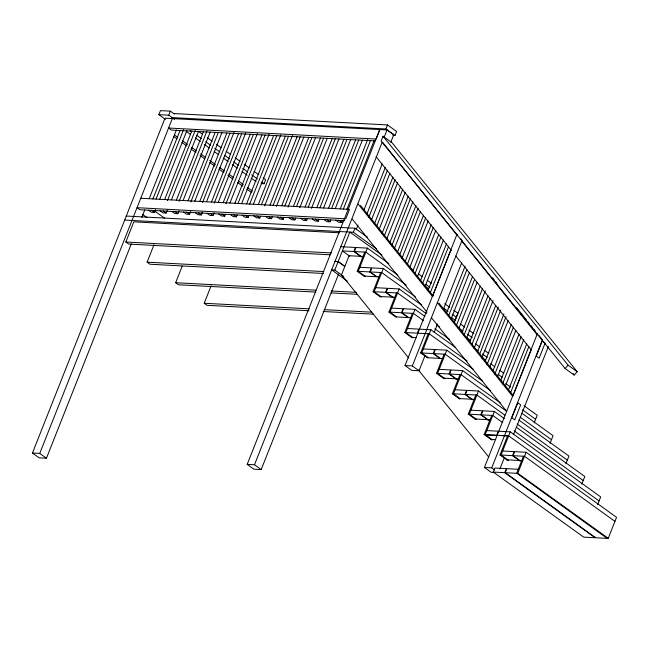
<?xml version="1.0" encoding="UTF-8"?>
<svg xmlns="http://www.w3.org/2000/svg" width="649" height="649" viewBox="0 0 649 649"><rect width="100%" height="100%" fill="white"/><g stroke="black" fill="none" stroke-linecap="round" stroke-linejoin="round"><path stroke-width="0.97" d="M165.438 119.384L158.867 114.654L160.465 110.622L170.371 111.149L174.476 114.102M131.341 243.789L46.444 458.218L39.143 457.829L32.45 453.01L165.008 118.207L387.039 129.954L393.74 134.773L390.755 142.293M158.867 114.654L168.772 115.181L170.371 111.149M32.45 453.01L39.743 453.4L172.31 118.589M330.187 254.806L128.705 244.073L125.841 242.012L133.824 221.836L339.354 232.788M141.766 217.456L144.743 209.935M149.213 198.643L176.398 129.995M152.937 198.951L180.041 130.49M156.06 199.113L183.537 129.719M148.483 210.203L151.347 212.264L154.478 212.434L155.59 209.619M159.678 199.308L186.782 130.847M164.643 199.576L191.747 131.114M167.393 200.679L195.244 130.344M160.181 210.828L163.053 212.888L166.185 213.059L167.296 210.244M171.377 199.924L198.48 131.471M323.6 273.48L149.976 264.232L147.104 262.164L154 244.746M176.341 200.192L203.445 131.739M179.1 201.304L206.95 130.968M171.888 211.452L174.759 213.513L177.883 213.683L179.002 210.868M183.083 200.549L210.187 132.096M188.048 200.817L215.152 132.364M190.806 201.92L218.283 132.526M183.594 212.069L186.466 214.138L189.589 214.3L190.701 211.493M194.789 201.174L221.893 132.72M199.754 201.441L226.858 132.988M202.512 202.545L229.989 133.15M195.3 212.694L198.164 214.762L201.295 214.924L202.407 212.109M206.496 201.798L233.973 132.404M315.812 292.082L178.524 284.773L175.66 282.713L182.191 266.204M211.46 202.066L238.564 133.605M214.219 203.169L241.688 133.775M207.007 213.318L209.87 215.387L213.002 215.549L214.113 212.734M218.202 202.423L245.671 133.029M223.167 202.691L250.271 134.229M225.917 203.794L253.394 134.4M218.705 213.943L221.577 216.003L224.708 216.174L225.446 214.3M229.9 203.048L257.377 133.645M234.865 203.315L261.969 134.854M237.996 203.478L265.1 135.024M230.411 214.568L233.283 216.628L236.406 216.798L237.153 214.924M241.606 203.664L269.084 134.27M309.038 310.749L207.08 305.314L204.208 303.253L211.103 285.836M246.571 203.932L273.675 135.479M249.703 204.102L276.807 135.641M242.118 215.192L244.989 217.253L248.113 217.423L248.859 215.541M253.313 204.289L280.79 134.895M261.076 183.578L264.054 183.732L265.652 179.7L263.186 177.923M258.278 204.557L285.382 136.103M261.401 204.727L288.513 136.266M253.824 215.809L256.688 217.877L259.819 218.04L260.557 216.166M264.646 205.855L292.488 135.519M269.984 205.181L297.088 136.728M273.107 205.352L300.211 136.89M265.53 216.433L268.394 218.502L271.525 218.664L272.264 216.79M276.352 206.471L303.829 137.077M281.69 205.806L308.794 137.345M284.814 205.968L311.918 137.515M277.228 217.058L280.1 219.127L283.232 219.289L283.97 217.415M288.059 207.096L315.528 137.702M293.389 206.431L320.492 137.969M296.52 206.593L323.624 138.14M288.935 217.683L291.807 219.743L294.93 219.914L295.676 218.04M299.757 207.721L327.234 138.326M305.095 207.055L332.199 138.594M308.226 207.218L335.33 138.764M300.641 218.307L303.513 220.368L306.636 220.538L307.383 218.664M311.463 208.345L338.94 138.951M316.801 207.672L343.905 139.219M319.925 207.842L347.028 139.381M312.347 218.932L315.211 220.993L318.343 221.163L319.081 219.281M323.543 208.029L350.647 139.576M328.508 208.297L355.611 139.843M331.631 208.467L358.735 140.006M324.054 219.549L326.918 221.617L330.049 221.78L330.787 219.906M335.241 208.654L362.345 140.2M340.214 208.921L367.683 139.527M343.337 209.092L370.441 140.63M335.752 220.173L338.624 222.242L341.755 222.404L342.494 220.53M346.947 209.278L374.051 140.817M338.632 273.959L261.182 469.576L253.881 469.186L247.188 464.368L379.746 129.565M379.86 129.646L376.136 139.056L168.578 128.007L171.45 130.068L374.952 140.906M383.024 136.225L381.15 140.963L565.109 368.535L574.195 375.073L577.196 371.731L392.11 142.764L383.024 136.225L568.11 365.192L577.196 371.731M171.823 117.574L385.895 128.973L387.494 124.933L396.58 131.471L394.981 135.511L392.961 135.406M247.188 464.368L254.481 464.757L382.204 142.18M384.062 137.474L387.039 129.954M347.296 281.114L331.671 269.879L334.803 270.041L349.835 232.066L381.904 255.138M124.673 220.076L353.372 232.261L354.971 228.221L367.302 237.096M356.131 229.754L357.988 225.057M363.951 210.008L382.196 163.929M367.042 213.667L385.319 167.491M349.779 256.217L342.38 250.895L353.851 251.504L355.449 247.472L340.855 246.693M361.769 256.858L354.37 251.536L355.968 247.496L367.431 248.113L388.816 263.494M368.81 217.269L387.469 170.152M371.674 219.338L389.96 173.153M374.684 223.215L392.961 177.039M363.789 275.987L357.21 271.258L364.795 252.088M367.431 248.113L358.248 271.306L365.647 276.636M376.826 225.876L395.111 179.692M378.943 229.827L397.602 182.702M381.953 233.705L400.603 186.588M357.21 271.258L369.719 271.923L371.317 267.883L359.846 267.274M384.094 236.366L402.753 189.24M376.818 276.677L370.238 271.947L371.836 267.915L383.299 268.524L406.323 285.089M386.585 239.376L405.244 192.25M389.595 243.253L408.245 196.136M380.476 296.991L373.078 291.669L380.663 272.507M391.736 245.914L410.387 198.789M383.299 268.524L374.116 291.726L381.515 297.047M394.227 248.924L412.886 201.798M397.61 251.861L415.887 205.684M399.378 255.463L418.029 208.337M373.078 291.669L385.587 292.334L387.185 288.302L375.714 287.694M393.505 297.688L386.106 292.366L387.704 288.326L399.167 288.943L421.371 304.908M401.869 258.464L420.528 211.347M405.252 261.401L423.529 215.233M407.394 264.07L425.671 217.886M395.517 316.817L388.946 312.08L396.531 292.918M399.167 288.943L389.984 312.137L396.563 316.874M409.884 267.072L428.17 220.895M412.894 270.949L431.171 224.781M415.036 273.61L433.313 227.434M388.946 312.08L401.455 312.745L403.045 308.713L391.582 308.105M408.554 317.507L401.974 312.777L403.573 308.746L415.036 309.354L424.9 316.452M417.526 276.62L435.812 230.444M420.536 280.498L438.813 234.33M422.677 283.159L440.955 236.982M412.212 337.821L404.806 332.499L412.399 313.329M415.036 309.354L405.852 332.556L413.251 337.878M425.168 286.168L443.454 239.984M428.178 290.046L446.455 243.878M430.319 292.707L448.597 246.531M424.957 355.757L419.019 370.749L411.726 370.368L405.025 365.549L457.042 234.175M432.81 295.717L450.722 250.482M405.025 365.549L412.326 365.939L462.047 240.365L460.798 238.816M427.253 357.64L420.674 352.91L428.267 333.748M455.574 347.515L430.904 329.765L421.72 352.967L428.299 357.696M434.23 332.329L437.572 323.9M443.51 308.9L461.69 262.983M446.48 313.183L465.138 266.074M420.674 352.91L433.183 353.575L434.781 349.543L423.318 348.935M440.282 358.337L433.71 353.608L435.301 349.568L446.772 350.184L473.08 369.111M448.621 315.852L466.907 269.668M451.12 318.854L469.405 272.677M455.192 319.957L457.878 313.183L453.765 310.222M454.235 322.78L472.513 276.604M443.94 378.651L436.542 373.329L444.135 354.159M456.377 325.441L474.654 279.257M446.772 350.184L437.588 373.378L444.987 378.708M458.867 328.443L477.153 282.266M461.983 332.369L480.268 286.193M464.124 335.03L482.41 288.846M436.542 373.329L449.051 373.994L450.649 369.954L439.186 369.346M456.977 379.341L449.57 374.019L451.169 369.987L462.64 370.595L490.595 390.706M466.623 338.032L485.282 290.914M469.738 341.958L488.024 295.782M459.808 399.062L452.41 393.74L459.995 374.57M471.88 344.619L490.165 298.435M462.64 370.595L453.456 393.797L460.027 398.527M474.005 348.57L493.029 300.503M477.494 351.547L495.771 305.371M479.627 354.208L498.286 307.082M452.41 393.74L464.919 394.405L466.517 390.373L455.054 389.757M472.018 399.167L465.438 394.43L467.037 390.398L478.508 391.006L506.463 411.125M481.753 358.159L500.785 310.092M485.241 361.136L503.9 314.019M487.01 364.738L506.042 316.671M475.676 419.481L468.278 414.151L475.863 394.99M478.508 391.006L469.324 414.208L476.723 419.53M489.508 367.748L508.159 320.622M492.997 370.725L511.274 324.557M494.765 374.327L513.416 327.21M468.278 414.151L480.787 414.816L482.385 410.785L470.914 410.176M488.705 420.171L481.307 414.849L482.905 410.817L494.376 411.425L504.241 418.524M497.629 376.396L515.914 330.211M500.744 380.314L519.03 334.146M502.513 383.916L521.171 336.799M491.544 439.892L484.146 434.57L491.731 415.401M494.376 411.425L485.184 434.627L492.591 439.949M505.384 385.985L523.67 339.8M508.5 389.903L526.785 343.735M510.641 392.564L528.927 346.388M494.765 472.48L491.115 472.285L484.422 467.475L537.421 333.61M513.132 395.574L531.044 350.338M484.422 467.475L491.723 467.856L542.426 339.792L538.67 335.152M493.248 472.058L494.846 468.026L506.317 468.635L504.719 472.675L493.248 472.058L583.694 537.129L595.157 537.745L504.719 472.675M507.413 460.303L500.014 454.981L507.599 435.82L501.588 435.601M597.64 504.598L600.682 496.907L510.244 431.836L501.052 455.038L508.459 460.36M499.908 468.911L504.378 457.61M513.7 434.067L548.373 346.493M520.441 461.001L513.043 455.679L514.641 451.639L526.104 452.256L616.55 517.326L608.227 538.337L517.788 473.267L516.742 473.21L607.148 538.378L595.685 537.77L505.238 472.699L506.837 468.667L518.3 469.276M500.014 454.981L512.523 455.647L514.122 451.615L502.651 451.006M534.168 422.937L537.21 415.255L524.059 405.787M523.467 456.231L516.709 473.308L505.238 472.699M517.788 473.267L526.104 452.256M550.036 443.348L553.078 435.666L521.837 413.186M565.904 463.767L568.946 456.077L518.794 419.992M581.772 484.178L584.814 476.496L516.572 427.399M565.109 368.535L568.11 365.192M485.541 435.025L497.572 435.455M173.421 113.526L387.494 124.933M140.76 198.27L349.511 209.384L345.787 218.794L137.036 207.68L139.9 209.749L344.619 220.644M126.271 216.044L354.971 228.221M354.37 251.536L365.841 252.145L397.902 275.217M125.841 242.012L331.371 252.956M363.691 256.493L349.081 255.714L341.496 274.86L408.821 358.134M335.054 261.344L338.178 261.515L344.757 266.244M334.998 261.49L338.121 261.652L344.7 266.382M370.238 271.947L381.701 272.556L415.417 296.812M147.104 262.164L323.762 271.574M363.902 276.068L379.535 276.904M386.106 292.366L397.569 292.975L426.352 313.678M175.66 282.713L315.974 290.184M331.12 290.987L356.35 292.334M330.958 292.894L357.201 294.289M379.77 296.488L395.403 297.315M401.974 312.777L413.437 313.386L423.302 320.484M204.208 303.253L309.2 308.843M324.338 309.654L371.788 312.177M323.17 311.504L373.646 314.189M395.639 316.899L411.271 317.734M407.45 328.516L418.913 329.132L417.315 333.164L404.806 332.499M419.441 329.157L430.904 329.765M417.842 333.188L429.305 333.805L467.126 361.014M411.507 337.31L416.39 337.577M433.71 353.608L445.173 354.216L482.175 380.833M427.375 357.729L443.007 358.564M449.57 374.019L461.041 374.627L500.509 403.021M443.235 378.14L458.875 378.975M465.438 394.43L476.91 395.046L504.865 415.157M459.103 398.559L474.744 399.386M481.307 414.849L492.778 415.457L502.642 422.556M474.971 418.97L490.612 419.806M486.782 430.587L498.254 431.204L496.655 435.236L484.146 434.57M498.773 431.228L510.244 431.836M497.175 435.26L508.646 435.868L599.084 500.947M490.839 439.381L495.731 439.641M513.043 455.679L524.514 456.288L614.952 521.358M506.707 459.8L522.348 460.628M607.188 538.281L608.227 538.337M385.895 128.973L394.981 135.511M410.874 268.451L413.34 270.227M418.281 273.773L422.385 276.734M427.318 280.279L431.431 283.24M338.883 220.344L341.755 222.404M353.372 232.261L376.396 248.818M425.728 284.311L429.833 287.272M424.657 285.901L428.77 288.862M444.719 303.716L449.652 307.269M327.177 219.719L330.049 221.78M198.294 131.236L202.399 134.197M207.331 137.742L212.255 141.287M216.368 144.24L221.293 147.785M226.225 151.331L230.33 154.284M235.254 157.837L240.187 161.382M244.292 164.335L249.224 167.88M254.148 171.425L258.253 174.378M443.948 308.34L448.061 311.301M452.166 314.254L456.279 317.215M315.471 219.094L318.343 221.163M451.542 317.621L455.655 320.582M460.587 324.127L464.7 327.088M468.813 330.049L473.746 333.594M168.772 115.181L174.524 119.319M190.125 130.546L191.771 131.731M196.696 135.276L201.628 138.821M205.733 141.774L210.665 145.319M214.77 148.272L219.695 151.817M224.627 155.371L229.551 158.916M233.664 161.869L238.589 165.414M242.694 168.367L247.626 171.912M251.731 174.865L257.483 179.002M261.588 181.963L264.054 183.732M353.851 251.504L361.25 256.834M186.328 131.455L190.433 134.408M195.357 137.953L200.281 141.498M204.386 144.451L209.319 147.996M214.243 151.542L218.348 154.494M223.272 158.04L228.197 161.585M232.301 164.538L237.234 168.083M242.158 171.628L247.082 175.173M251.187 178.126L256.112 181.671M458.17 327.575L463.102 331.12M467.215 334.081L472.148 337.626M303.764 218.47L306.636 220.538M466.59 337.448L470.703 340.401M475.636 343.954L479.749 346.915M484.681 350.46L488.786 353.421M369.719 271.923L376.298 276.652M475.685 349.17L478.151 350.947M482.256 353.9L487.196 357.453M292.066 217.845L294.93 219.914M174.386 134.96L177.672 137.328M182.596 140.874L187.529 144.419M191.633 147.372L196.558 150.909M200.663 153.87L205.587 157.407M209.692 160.368L215.444 164.497M219.549 167.45L224.473 170.995M228.578 173.948L233.502 177.493M238.434 181.039L243.359 184.584M247.464 187.537L252.388 191.082M436.412 324.735L439.706 327.096M481.639 357.266L485.744 360.227M490.676 363.773L494.789 366.734M499.722 370.287L503.835 373.24M173.721 136.566L177.007 138.935M181.931 142.48L186.863 146.017M190.968 148.978L195.893 152.515M199.997 155.476L204.922 159.013M209.854 162.558L214.778 166.103M218.883 169.056L223.808 172.602M227.913 175.555L232.837 179.1M237.769 182.645L242.694 186.19M246.798 189.143L251.723 192.688M385.587 292.334L392.986 297.656M280.36 217.228L283.232 219.289M434.814 328.767L449.619 339.419M498.124 374.319L502.237 377.272M499.146 378.87L501.612 380.639M505.725 383.6L510.658 387.145M268.654 216.604L271.525 218.664M401.455 312.745L408.026 317.483M334.803 270.041L343.848 276.547M256.947 215.979L259.819 218.04M522.461 409.819L535.62 419.286M245.241 215.354L248.113 217.423M433.183 353.575L439.762 358.313M520.238 417.218L551.48 439.697M233.543 214.73L236.406 216.798M449.051 373.994L456.45 379.316M517.196 424.032L567.348 460.117M221.836 214.105L224.708 216.174M464.919 394.405L472.318 399.727M514.154 430.839L583.216 480.528M210.13 213.489L213.002 215.549M480.787 414.816L488.186 420.146M412.326 365.939L419.019 370.749M198.424 212.864L201.295 214.924M186.725 212.239L189.589 214.3M175.019 211.615L177.883 213.683M512.523 455.647L519.922 460.968M163.313 210.99L166.185 213.059M154.778 211.136L164.635 218.218M151.606 210.365L154.478 212.434M142.845 214.641L146.95 217.593M491.723 467.856L494.7 469.998M254.481 464.757L261.182 469.576M39.743 453.4L46.444 458.218M572.921 373.5L574.195 375.073M418.345 369.922L488.843 457.131M492.542 277.748L494.441 280.108M495.706 281.682L496.972 283.264M516.596 307.699L526.728 320.306M527.994 321.888L529.26 323.462M531.158 325.822L532.423 327.404M533.689 328.978L534.963 330.552M382.683 142.472L397.878 161.39M399.143 162.964L457.383 235.482M461.82 240.998L537.153 334.795M376.104 156.709L451.436 250.506M455.866 256.022L531.207 349.819M360.495 205.441L433.297 296.082M438.992 303.18L513.067 395.395M358.256 204.167L432.331 296.382M437.394 302.694L512.726 396.49M352.31 219.184L427.01 312.193M431.447 317.71L506.78 411.515M517.797 402.794L511.842 417.818L514.714 419.879L520.66 404.854L517.797 402.794M542.215 341.106L536.269 356.123L539.141 358.191L545.087 343.167L542.215 341.106"/></g></svg>
